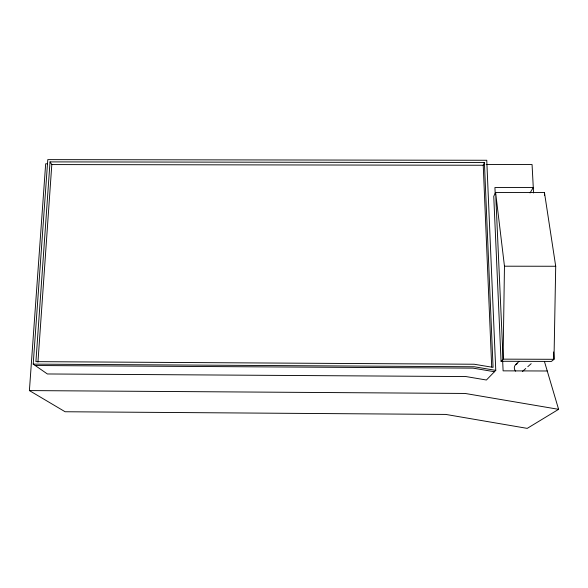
<?xml version="1.0" encoding="UTF-8"?>
<svg xmlns="http://www.w3.org/2000/svg" width="588" height="588" viewBox="0 0 588 588"><rect width="100%" height="100%" fill="white"/><g stroke="black" fill="none" stroke-linecap="round" stroke-linejoin="round"><path stroke-width="0.88" d="M553.58 351.969L553.999 359.305L503.085 359.15L495.618 192.563L504.467 266.202L503.085 359.15L501.057 361.275L551.426 361.429L553.999 359.305L555.711 266.261L544.451 192.541L495.618 192.563L493.751 196.304L501.057 361.275M33.207 364.126L47.79 159.627L486.754 160.267L495.765 370.381L486.408 380.01L466.005 376.563L47.371 373.968L33.207 364.126L474.259 366.765L495.765 370.381M50.031 161.891L35.912 361.642L474.171 364.237L493.067 367.382L484.409 162.545L50.031 161.891L51.81 164.574L37.948 362.127M544.437 361.48L558.6 409.329L527.223 428.373L445.792 414.422L65.106 411.747L29.4 390.586L45.673 163.787L47.51 163.787M491.693 366.919L483.233 165.25L484.409 162.545M530.045 192.952L533.279 187.506L494.92 187.528L495.206 193.944M515.691 364.589L518.969 361.458M522.365 371.535L525.76 368.507M527.796 366.691L531.185 363.663M486.173 164.471L532.059 164.537L533.573 192.974M51.81 164.574L483.233 165.25M504.467 266.202L555.711 266.261M547.252 370.991L503.108 370.852L502.659 360.767M35.199 365.508L473.097 368.139L494.449 371.734M29.4 390.586L465.145 393.453L558.6 409.329M544.451 192.541L544.606 195.289M515.647 371.16A4.829 4.572 34.6 0 1 517.234 363.671"/></g></svg>
